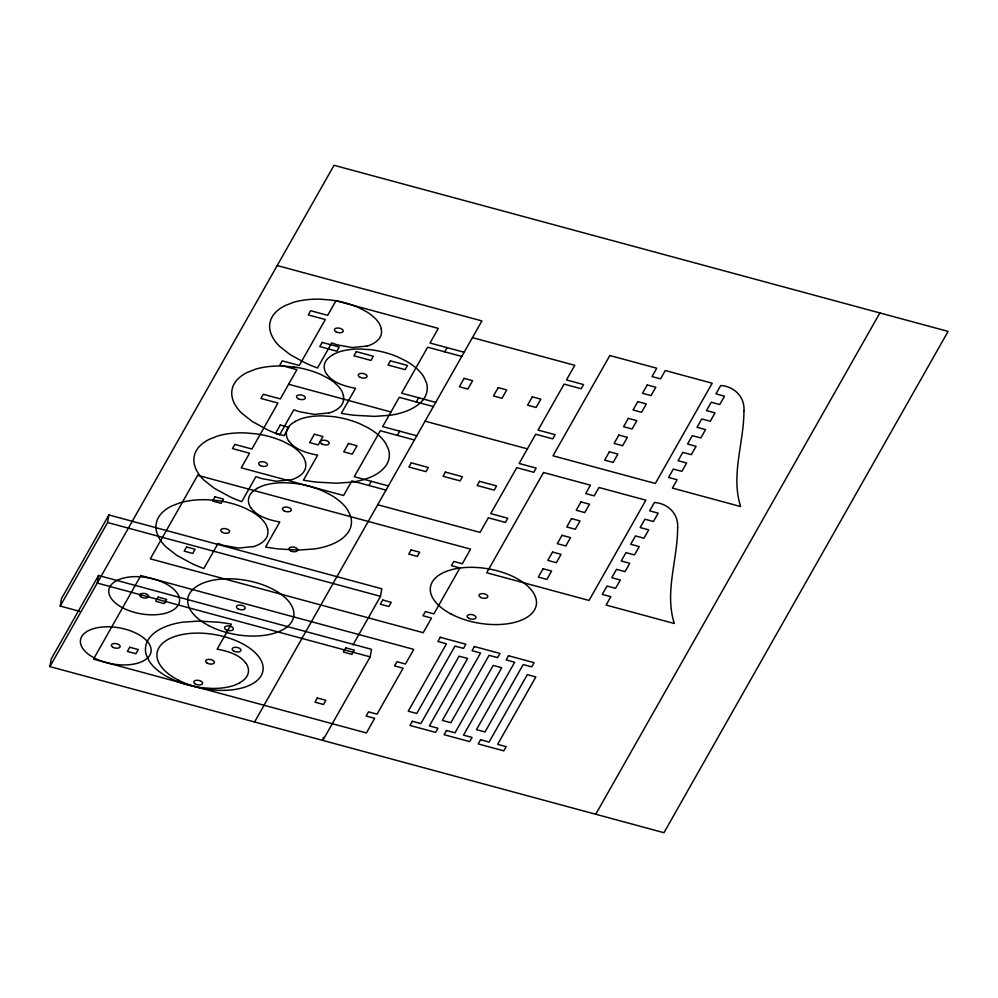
<?xml version="1.0" encoding="UTF-8"?>
<svg xmlns="http://www.w3.org/2000/svg" width="998" height="998" viewBox="0 0 998 998"><rect width="100%" height="100%" fill="white"/><g stroke="black" fill="none" stroke-linecap="round" stroke-linejoin="round"><path stroke-width="1.5" d="M49.9 666.602L334.043 165.294L948.1 331.398L663.957 832.706L49.9 666.602L51.197 659.029L98.553 575.484L371.468 649.311L370.171 656.871L322.816 740.429L323.327 737.397M79.74 611.35L60.242 606.073L61.539 598.501L108.894 514.956L381.81 588.783L380.512 596.342L353.018 644.858M98.553 575.484L97.255 583.044L370.171 656.871M60.242 606.073L107.597 522.515L108.894 514.956M368.948 485.502L371.318 481.323M397.354 435.365L399.724 431.186M416.303 401.945L418.673 397.765M444.721 351.82L447.079 347.641M254.59 721.966L481.897 320.919L277.219 265.555M595.731 814.256L879.874 312.948M422.853 400.123L420.345 402.818A70.821 36.365 9.7 0 1 400.897 412.972L398.414 413.646A66.504 34.157 9.7 0 1 390.293 415.243L374.649 416.378L354.664 415.293A101.434 52.096 9.7 0 1 341.341 413.334L355.55 388.272A44.211 22.704 9.7 0 1 349.013 386.912C340.73 384.791 331.972 381.448 326.833 374.225M332.87 354.577L338.559 352.082A48.54 24.925 9.7 0 1 361.026 349.051L370.333 349.687A54.416 27.944 9.7 0 1 397.491 356.81L405.999 360.989A60.541 31.088 9.7 0 1 423.651 376.62L426.458 382.758A66.891 34.356 9.7 0 1 422.828 400.123M294.984 421.418L300.672 418.923A48.54 24.925 9.7 0 1 323.14 415.892L332.446 416.528A54.416 27.944 9.7 0 1 359.617 423.651L368.112 427.83A60.541 31.088 9.7 0 1 385.764 443.461L388.571 449.599A66.891 34.356 9.7 0 1 384.941 466.964L382.471 469.659A70.821 36.365 9.7 0 1 363.01 479.813L360.54 480.487A66.504 34.157 9.7 0 1 352.406 482.084L336.763 483.219L316.778 482.134A101.434 52.096 9.7 0 1 303.467 480.175L317.663 455.113A44.211 22.704 9.7 0 1 311.127 453.753C302.843 451.632 294.086 448.289 288.946 441.066M257.11 488.259L262.786 485.764A48.54 24.925 9.7 0 1 285.253 482.733L294.56 483.369A54.416 27.944 9.7 0 1 321.73 490.492L330.226 494.671A60.541 31.088 9.7 0 1 347.878 510.302L350.685 516.44A66.891 34.356 9.7 0 1 347.055 533.805L344.584 536.487A70.821 36.365 9.7 0 1 325.123 546.654L322.653 547.328A66.504 34.157 9.7 0 1 314.52 548.925L298.876 550.06L278.891 548.975A101.434 52.096 9.7 0 1 265.58 547.016L279.777 521.954A44.211 22.704 9.7 0 1 273.24 520.594C264.957 518.473 256.212 515.13 251.059 507.907M239.819 682.894L234.131 685.389A48.54 24.925 9.7 0 1 211.663 688.42L202.369 687.784A54.416 27.944 9.7 0 1 175.199 680.661M293.163 302.431L285.091 305.625A66.891 34.356 9.7 0 0 270.695 320.071L269.859 323.215A70.821 36.365 9.7 0 0 274.151 339.794L275.311 341.453A66.504 34.157 9.7 0 0 279.702 346.431L290.081 354.602L305.812 363.185A101.434 52.096 9.7 0 0 317.514 368L331.723 342.938A44.211 22.704 9.7 0 0 337.86 344.996L352.269 347.566L366.615 346.094M328.729 412.935L314.382 414.407L299.974 411.837A44.211 22.704 9.7 0 1 293.836 409.766L279.627 434.841A101.434 52.096 9.7 0 1 267.926 430.026L252.195 421.443L241.815 413.272A66.504 34.157 9.7 0 1 237.424 408.294L236.252 406.648A70.821 36.365 9.7 0 1 231.985 390.056L232.771 386.912A66.891 34.356 9.7 0 1 247.205 372.466L255.276 369.272A60.541 31.088 9.7 0 1 283.619 366.091L293.961 366.99M290.842 479.776L276.496 481.248L262.087 478.678A44.211 22.704 9.7 0 1 255.95 476.607L241.741 501.682A101.434 52.096 9.7 0 1 230.039 496.867L214.308 488.284L203.929 480.113A66.504 34.157 9.7 0 1 199.538 475.135L198.365 473.476A70.821 36.365 9.7 0 1 194.099 456.897L194.884 453.753A66.891 34.356 9.7 0 1 209.318 439.307L217.389 436.114A60.541 31.088 9.7 0 1 245.733 432.932L256.074 433.831A54.416 27.944 9.7 0 1 283.02 441.366L290.493 445.245A48.54 24.925 9.7 0 1 303.978 458.02L305.712 462.511M252.956 546.617L238.609 548.089L224.201 545.519A44.211 22.704 9.7 0 1 218.063 543.448L203.854 568.523A101.434 52.096 9.7 0 1 192.152 563.708L176.421 555.125L166.042 546.954A66.504 34.157 9.7 0 1 161.651 541.976L160.478 540.317A70.821 36.365 9.7 0 1 156.212 523.738L156.998 520.594A66.891 34.356 9.7 0 1 171.431 506.148L179.503 502.955A60.541 31.088 9.7 0 1 207.846 499.773L218.188 500.672A54.416 27.944 9.7 0 1 245.134 508.207L252.606 512.086A48.54 24.925 9.7 0 1 266.104 524.861L267.826 529.352M472.428 337.636L574.773 365.318L566.49 379.939L583.543 384.554L581.173 388.733L564.12 384.118L538.072 430.076L555.125 434.679L552.755 438.858L535.701 434.242L519.122 463.496L536.188 468.099L533.818 472.279L516.764 467.663L490.717 513.621L507.77 518.236L505.4 522.416L488.346 517.8L480.063 532.421L377.718 504.739M464.145 352.257L430.026 343.025L438.309 328.404L335.977 300.722L327.681 315.343L310.627 310.727L308.257 314.906L325.311 319.522L299.275 365.468L282.209 360.852L279.839 365.031L296.905 369.647L280.326 398.888L263.272 394.272L260.902 398.452L277.955 403.067L251.908 449.025L234.854 444.409L232.484 448.589L249.55 453.204L241.254 467.825L343.599 495.507L351.882 480.886L386.001 490.118M461.775 356.436L427.655 347.204L401.608 393.162L435.727 402.381M433.357 406.56L399.25 397.329L382.671 426.583L416.79 435.802M288.609 384.267L390.954 411.962M425.073 421.181L527.418 448.875M414.42 439.981L380.3 430.749L354.253 476.707L388.372 485.939M107.597 522.515L380.512 596.342M175.186 680.673L166.691 676.482A60.541 31.088 9.7 0 1 149.051 660.851L146.232 654.713A66.891 34.356 9.7 0 1 149.875 637.36L152.345 634.666A70.821 36.365 9.7 0 1 171.793 624.499L174.276 623.825A66.504 34.157 9.7 0 1 182.397 622.228L198.053 621.093L218.038 622.178A101.434 52.096 9.7 0 1 231.349 624.137L217.14 649.199A44.211 22.704 9.7 0 1 223.677 650.559C231.96 652.692 240.718 656.023 245.857 663.258M381.486 328.829L379.751 324.338A48.54 24.925 9.7 0 0 366.254 311.576L358.793 307.683A54.416 27.944 9.7 0 0 331.847 300.161L321.493 299.238A60.541 31.088 9.7 0 0 293.175 302.444M343.599 395.67L341.877 391.179A48.54 24.925 9.7 0 0 328.367 378.417L320.907 374.524A54.416 27.944 9.7 0 0 293.961 367.002M305.4 462.498A40.319 20.709 9.7 0 1 291.004 479.901M250.822 507.92A40.319 20.709 9.7 0 1 257.359 488.396M288.709 441.079A40.319 20.709 9.7 0 1 295.233 421.555M343.287 395.657A40.319 20.709 9.7 0 1 328.891 413.06M267.514 529.339A40.319 20.709 9.7 0 1 253.118 546.742M326.596 374.238A40.319 20.709 9.7 0 1 333.12 354.714M381.161 328.816A40.319 20.709 9.7 0 1 366.777 346.219M246.094 663.233A40.319 20.709 9.7 0 1 239.57 682.757M677.63 527.83C677.704 559.716 664.281 592.001 674.324 623.513L606.098 605.062L610.838 596.704L602.305 594.396L607.046 586.038L615.566 588.346L620.307 580L611.774 577.692L616.514 569.334L625.047 571.642L629.775 563.284L621.255 560.976L625.983 552.618L634.516 554.925L639.244 546.58L630.724 544.272L635.452 535.914L643.984 538.221L648.725 529.863L640.192 527.555L644.933 519.21L653.453 521.505L658.193 513.159L649.661 510.851L654.401 502.493C667.862 503.279 678.79 514.02 677.63 527.83M743.934 410.864C744.009 442.75 730.573 475.023 740.628 506.547L672.403 488.084L677.131 479.739L668.61 477.431L673.338 469.072L681.871 471.38L686.612 463.022L678.079 460.714L682.819 452.368L691.34 454.664L696.08 446.318L687.547 444.01L692.288 435.652L700.808 437.96L705.549 429.602L697.016 427.294L701.756 418.948L710.289 421.243L715.017 412.898L706.497 410.59L711.225 402.231L719.758 404.539L724.498 396.181L715.965 393.873L720.706 385.527C734.154 386.313 745.082 397.054 743.934 410.864M140.843 575.559L93.488 659.117L366.403 732.944L374.687 718.323L366.154 716.015L368.524 711.836L377.057 714.144L403.105 668.186L394.572 665.878L396.942 661.711L405.475 664.019L413.758 649.386L140.843 575.559M197.666 475.298L150.311 558.855L423.227 632.682L431.51 618.061L422.99 615.754L425.36 611.574L433.881 613.882L459.928 567.924L451.408 565.616L453.766 561.45L462.299 563.758L470.582 549.125L197.666 475.298M129.728 647.24L127.357 651.42L135.89 653.727L138.26 649.548L129.728 647.24M158.146 597.103L155.775 601.283L164.296 603.59L166.666 599.411L158.146 597.103M186.551 546.979L184.193 551.158L192.714 553.466L195.084 549.287L186.551 546.979M214.969 496.842L212.599 501.021L221.132 503.329L223.502 499.15L214.969 496.842M322.179 342.401L319.809 346.58L336.875 351.196L339.245 347.017L322.179 342.401M280.276 425.011L275.535 433.369L284.068 435.677L288.796 427.319L280.276 425.011M356.298 351.633L353.928 355.812L370.982 360.415L373.352 356.249L356.298 351.633M314.382 434.242L309.654 442.601L318.175 444.908L322.915 436.55L314.382 434.242M390.405 360.852L388.047 365.031L405.101 369.647L407.471 365.468L390.405 360.852M348.502 443.474L343.761 451.832L352.294 454.14L357.034 445.782L348.502 443.474M411.288 462.86L408.918 467.039L425.971 471.655L428.342 467.476L411.288 462.86M464.082 378.379L459.354 386.737L467.875 389.045L472.615 380.687L464.082 378.379M317.352 697.989L314.994 702.168L323.514 704.476L325.884 700.297L317.352 697.989M345.77 647.864L343.399 652.043L351.932 654.351L354.302 650.172L345.77 647.864M445.395 472.091L443.025 476.271L460.09 480.886L462.448 476.707L445.395 472.091M498.202 387.611L493.461 395.957L501.994 398.264L506.735 389.919L498.202 387.611M382.708 600.035L380.35 604.214L388.871 606.522L391.241 602.343L382.708 600.035M411.126 549.91L408.756 554.09L417.289 556.397L419.659 552.218L411.126 549.91M479.514 481.323L477.144 485.502L494.197 490.118L496.567 485.939L479.514 481.323M532.321 396.83L527.58 405.188L536.113 407.496L540.841 399.138L532.321 396.83M440.28 637.298L437.922 641.477L446.443 643.785L408.244 711.187L416.777 713.483L454.976 646.093L463.509 648.401L465.866 644.221L440.28 637.298M543.523 472.503L486.7 572.765L589.045 600.447L645.868 500.185L598.962 487.498L594.234 495.856L585.701 493.548L590.442 485.19L543.523 472.503M609.828 355.525L553.004 455.787L655.337 483.481L712.173 383.22L665.267 370.52L660.526 378.878L652.006 376.57L656.734 368.225L609.828 355.525M412.349 721.28L409.991 725.459L435.577 732.382L437.935 728.203L429.414 725.895L467.613 658.493L459.08 656.185L420.882 723.587L412.349 721.28M474.399 646.529L472.029 650.696L480.562 653.004L442.364 720.406L450.884 722.714L489.095 655.312L497.615 657.62L499.986 653.44L474.399 646.529M446.468 730.511L444.098 734.69L469.684 741.614L472.054 737.435L463.521 735.127L501.732 667.724L493.199 665.417L455.001 732.819L446.468 730.511M543.074 568.735L538.346 577.094L546.867 579.401L551.607 571.043L543.074 568.735M552.555 552.031L547.815 560.389L556.348 562.697L561.076 554.339L552.555 552.031M562.024 535.315L557.283 543.673L565.816 545.981L570.544 537.623L562.024 535.315M571.492 518.611L566.752 526.969L575.285 529.277L580.025 520.919L571.492 518.611M580.961 501.894L576.233 510.252L584.753 512.56L589.494 504.202L580.961 501.894M609.379 451.77L604.638 460.128L613.171 462.436L617.912 454.078L609.379 451.77M618.847 435.053L614.119 443.411L622.64 445.719L627.38 437.361L618.847 435.053M628.316 418.349L623.588 426.707L632.108 429.015L636.849 420.657L628.316 418.349M637.797 401.633L633.056 409.991L641.589 412.299L646.317 403.941L637.797 401.633M647.265 384.929L642.525 393.287L651.058 395.595L655.798 387.236L647.265 384.929M508.518 655.748L506.148 659.928L514.681 662.235L476.47 729.638L485.003 731.946L523.202 664.543L531.734 666.851L534.105 662.672L508.518 655.748M480.587 739.743L478.217 743.922L503.803 750.845L506.173 746.666L497.64 744.358L535.839 676.956L527.318 674.648L489.107 742.05L480.587 739.743M480.712 597.465A4.479 2.295 9.7 0 0 487.785 596.804A4.479 2.295 9.7 0 0 481.685 593.598A4.479 2.295 9.7 0 0 480.712 597.465M468.86 618.361A4.479 2.295 9.7 0 0 475.934 617.687A4.479 2.295 9.7 0 0 469.846 614.494A4.479 2.295 9.7 0 0 468.86 618.361M451.183 614.082A53.667 27.557 9.7 0 0 536.063 606.085A53.667 27.557 9.7 0 0 462.922 567.7A53.667 27.557 9.7 0 0 451.183 614.082M260.366 465.592A4.479 2.295 9.7 0 0 267.439 464.931A4.479 2.295 9.7 0 0 261.339 461.725A4.479 2.295 9.7 0 0 260.366 465.592M284.205 510.926A4.479 2.295 9.7 0 0 291.279 510.265A4.479 2.295 9.7 0 0 285.178 507.059A4.479 2.295 9.7 0 0 284.205 510.926M322.092 444.085A4.479 2.295 9.7 0 0 329.165 443.424A4.479 2.295 9.7 0 0 323.065 440.218A4.479 2.295 9.7 0 0 322.092 444.085M298.252 398.751A4.479 2.295 9.7 0 0 305.326 398.09A4.479 2.295 9.7 0 0 299.225 394.884A4.479 2.295 9.7 0 0 298.252 398.751M222.479 532.433A4.479 2.295 9.7 0 0 229.552 531.772A4.479 2.295 9.7 0 0 223.465 528.566A4.479 2.295 9.7 0 0 222.479 532.433M359.979 377.244A4.479 2.295 9.7 0 0 367.052 376.583A4.479 2.295 9.7 0 0 360.952 373.377A4.479 2.295 9.7 0 0 359.979 377.244M336.139 331.91A4.479 2.295 9.7 0 0 343.212 331.249A4.479 2.295 9.7 0 0 337.112 328.043A4.479 2.295 9.7 0 0 336.139 331.91M122.692 607.819A35.778 18.376 9.7 0 0 179.278 602.493A35.778 18.376 9.7 0 0 130.526 576.894A35.778 18.376 9.7 0 0 122.692 607.819M141.479 597.241A4.479 2.295 9.7 0 0 148.552 596.579A4.479 2.295 9.7 0 0 142.465 593.386A4.479 2.295 9.7 0 0 141.479 597.241M113.061 647.378A4.479 2.295 9.7 0 0 120.134 646.716A4.479 2.295 9.7 0 0 114.046 643.51A4.479 2.295 9.7 0 0 113.061 647.378M94.274 657.944A35.778 18.376 9.7 0 0 150.86 652.617A35.778 18.376 9.7 0 0 102.108 627.031A35.778 18.376 9.7 0 0 94.274 657.944M208.607 625.559A53.667 27.557 9.7 0 0 293.487 617.562A53.667 27.557 9.7 0 0 220.358 579.164A53.667 27.557 9.7 0 0 208.607 625.559M226.297 629.825A4.479 2.295 9.7 0 0 233.37 629.164A4.479 2.295 9.7 0 0 227.27 625.958A4.479 2.295 9.7 0 0 226.297 629.825M238.135 608.942A4.479 2.295 9.7 0 0 245.209 608.269A4.479 2.295 9.7 0 0 239.108 605.075A4.479 2.295 9.7 0 0 238.135 608.942M177.831 679.863A53.667 27.557 9.7 0 0 262.711 671.866A53.667 27.557 9.7 0 0 189.57 633.481A53.667 27.557 9.7 0 0 177.831 679.863M195.508 684.129A4.479 2.295 9.7 0 0 202.582 683.468A4.479 2.295 9.7 0 0 196.494 680.274A4.479 2.295 9.7 0 0 195.508 684.129M207.347 663.246A4.479 2.295 9.7 0 0 214.42 662.585A4.479 2.295 9.7 0 0 208.333 659.379A4.479 2.295 9.7 0 0 207.347 663.246M233.881 651.145A4.479 2.295 9.7 0 0 240.955 650.484A4.479 2.295 9.7 0 0 234.854 647.29A4.479 2.295 9.7 0 0 233.881 651.145M290.705 550.884A4.479 2.295 9.7 0 0 297.778 550.222A4.479 2.295 9.7 0 0 291.69 547.029A4.479 2.295 9.7 0 0 290.705 550.884"/></g></svg>
